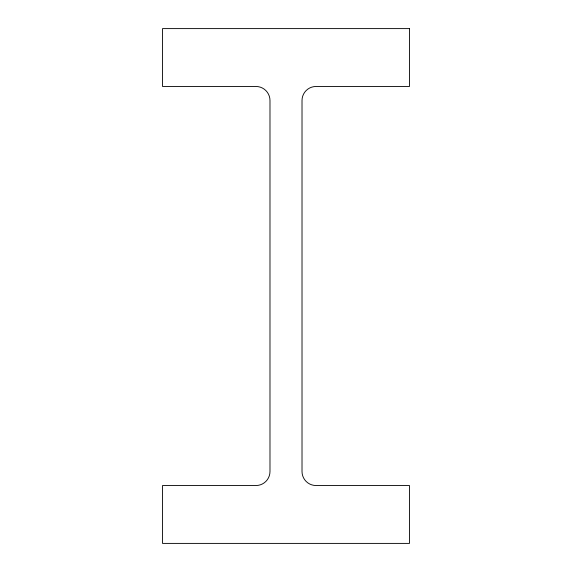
<?xml version="1.0" encoding="UTF-8"?>
<svg xmlns="http://www.w3.org/2000/svg" width="572" height="572" viewBox="0 0 572 572"><rect width="100%" height="100%" fill="white"/><g stroke="black" fill="none" stroke-linecap="round" stroke-linejoin="round"><path stroke-width="0.86" d="M409.481 28.6L162.519 28.6L162.519 86.472L255.963 86.472A14.021 14.021 0 0 1 269.984 100.493L269.984 471.507A14.021 14.021 0 0 1 255.963 485.528L162.519 485.528L162.519 543.4L409.481 543.4L409.481 485.528L316.037 485.528A14.021 14.021 0 0 1 302.016 471.507L302.016 100.493A14.021 14.021 0 0 1 316.037 86.472L409.481 86.472L409.481 28.6"/></g></svg>
